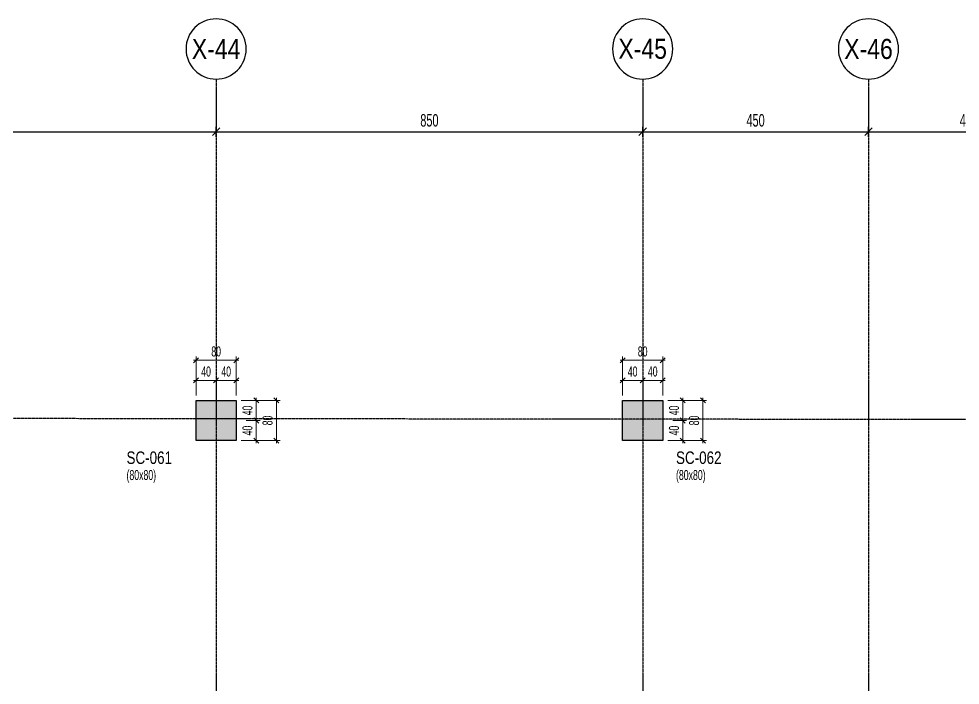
# Model space of a CAD drawing. Header units: millimetres. Extents: x -832 to 6845, y -750 to 4194.
# Drawn here: x 3007 to 4883, y 2866 to 4194 of the extents above; entities that cross this region are included whole.
import ezdxf
from ezdxf.enums import TextEntityAlignment as Align

# ---------------------------------------------------------------- set-up
doc = ezdxf.new("R2010")
doc.units = ezdxf.units.MM
doc.header["$LTSCALE"] = 100
doc.header["$PDSIZE"] = -100
doc.linetypes.add('DASHDOT', pattern=[2.4, 2, -0.2, 0, -0.2])
for name, color, linetype in [('AKS BALON_ULK', 9, 'Continuous'), ('AKS YAZI_ULK', 20, 'Continuous'), ('AKS_ULK', 8, 'DASHDOT'), ('KOLON-PERDE CEKIRDEK_ULK', 4, 'Continuous'), ('OLCU DIS_ULK', 7, 'Continuous'), ('TARAMA SOLID_ULK', 251, 'Continuous')]:
    doc.layers.add(name, color=color, linetype=linetype)
for name, color, linetype, lineweight in [('KOLON BOYUT_ULK', 255, 'Continuous', 13), ('KOLON ISIM_ULK', 91, 'Continuous', 13), ('OLCU IC_ULK', 146, 'Continuous', 18)]:
    doc.layers.add(name, color=color, linetype=linetype, lineweight=lineweight)
doc.styles.add('ULK-SIMPLXTW.shx', font='ARIALN.TTF')
doc.styles.add('ulkr-simplxtw.shx', font='ulkr-simplxtw.shx', dxfattribs={"width": 0.65})
doc.dimstyles.new('1-100-DIS_ULK', dxfattribs={"dimscale": 100, "dimtxt": 0.25, "dimasz": 0.15, "dimexe": 0.1, "dimexo": 0.1, "dimgap": 0.1, "dimtad": 1, "dimdec": 0, "dimzin": 9, "dimdsep": 46, "dimtxsty": 'ulkr-simplxtw.shx', "dimblk": 'OBLIQUE', "dimcen": 0.1, "dimdle": 0.11, "dimclrd": 256, "dimclre": 256, "dimclrt": 3, "dimadec": 0, "dimazin": 0, "dimtfac": 1, "dimtdec": 0, "dimtix": 1, "dimtmove": 1, "dimatfit": 3, "dimldrblk": 'OBLIQUE', "dimfxl": 1, "dimtolj": 1, "dimtzin": 12, "dimarcsym": 0})
doc.dimstyles.new('1-100-IC_ULK', dxfattribs={"dimscale": 10, "dimtxt": 2, "dimasz": 1, "dimexe": 0.75, "dimexo": 1, "dimgap": 0.75, "dimtad": 1, "dimdec": 1, "dimzin": 9, "dimdsep": 46, "dimtxsty": 'ulkr-simplxtw.shx', "dimblk": 'OBLIQUE', "dimcen": 0.1, "dimdle": 0.5, "dimclrd": 146, "dimclre": 146, "dimclrt": 2, "dimadec": 0, "dimazin": 2, "dimtfac": 1, "dimtdec": 1, "dimtix": 1, "dimtmove": 2, "dimatfit": 3, "dimldrblk": 'OBLIQUE', "dimfxl": 1, "dimtolj": 1, "dimtzin": 0, "dimlwd": -1, "dimlwe": -1, "dimarcsym": 0})

# ---------------------------------------------------------------- blocks, each defined once
blk = doc.blocks.new('AKS SEMBOL_ULK')
at = {"layer": 'AKS BALON_ULK', "linetype": 'ByBlock'}
blk.add_circle((0, -41.2), 60, dxfattribs=at)
at = {"layer": 'AKS YAZI_ULK', "style": 'ULK-SIMPLXTW.shx'}
blk.add_attdef('1', text='', height=40, dxfattribs=at).set_placement((0, -41.2), align=Align.MIDDLE)
blk = doc.blocks.new('_Oblique')
at = {"color": 0, "linetype": 'ByBlock', "lineweight": -2}
blk.add_line((-0.5, -0.5), (0.5, 0.5), dxfattribs=at)
blk = doc.blocks.new('*D940')
at = {"layer": 'Defpoints', "color": 0, "transparency": 16777216}
for p in [(3400, 3968.8), (2550, 3948.8), (3400, 3948.8)]:
    blk.add_point(p, dxfattribs=at)
at = {"layer": 'OLCU DIS_ULK', "lineweight": -2, "transparency": 16777216}
for p, q in [((2550, 3958.8), (2550, 3978.8)), ((3400, 3958.8), (3400, 3978.8)), ((2539, 3968.8), (3411, 3968.8))]:
    blk.add_line(p, q, dxfattribs=at)
at = {"layer": 'OLCU DIS_ULK', "lineweight": -2, "transparency": 16777216, "xscale": 15, "yscale": 15, "zscale": 15, "rotation": 180}
blk.add_blockref('_Oblique', (2550, 3968.8), dxfattribs=at)
at = {"layer": 'OLCU DIS_ULK', "lineweight": -2, "transparency": 16777216, "xscale": 15, "yscale": 15, "zscale": 15}
blk.add_blockref('_Oblique', (3400, 3968.8), dxfattribs=at)
at = {"layer": 'OLCU DIS_ULK', "color": 3, "transparency": 16777216, "insert": (2975, 3991.3), "char_height": 25, "attachment_point": 5, "style": 'ulkr-simplxtw.shx'}
blk.add_mtext('\\A1;850', dxfattribs=at)
blk = doc.blocks.new('*D941')
at = {"layer": 'Defpoints', "color": 0, "transparency": 16777216}
for p in [(4250, 3968.8), (3400, 3948.8), (4250, 3948.8)]:
    blk.add_point(p, dxfattribs=at)
at = {"layer": 'OLCU DIS_ULK', "lineweight": -2, "transparency": 16777216}
for p, q in [((3400, 3958.8), (3400, 3978.8)), ((4250, 3958.8), (4250, 3978.8)), ((3389, 3968.8), (4261, 3968.8))]:
    blk.add_line(p, q, dxfattribs=at)
at = {"layer": 'OLCU DIS_ULK', "lineweight": -2, "transparency": 16777216, "xscale": 15, "yscale": 15, "zscale": 15, "rotation": 180}
blk.add_blockref('_Oblique', (3400, 3968.8), dxfattribs=at)
at = {"layer": 'OLCU DIS_ULK', "lineweight": -2, "transparency": 16777216, "xscale": 15, "yscale": 15, "zscale": 15}
blk.add_blockref('_Oblique', (4250, 3968.8), dxfattribs=at)
at = {"layer": 'OLCU DIS_ULK', "color": 3, "transparency": 16777216, "insert": (3825, 3991.3), "char_height": 25, "attachment_point": 5, "style": 'ulkr-simplxtw.shx'}
blk.add_mtext('\\A1;850', dxfattribs=at)
blk = doc.blocks.new('*D942')
at = {"layer": 'Defpoints', "color": 0, "transparency": 16777216}
for p in [(4700, 3968.8), (4250, 3948.8), (4700, 3948.8)]:
    blk.add_point(p, dxfattribs=at)
at = {"layer": 'OLCU DIS_ULK', "lineweight": -2, "transparency": 16777216}
for p, q in [((4250, 3958.8), (4250, 3978.8)), ((4700, 3958.8), (4700, 3978.8)), ((4239, 3968.8), (4711, 3968.8))]:
    blk.add_line(p, q, dxfattribs=at)
at = {"layer": 'OLCU DIS_ULK', "lineweight": -2, "transparency": 16777216, "xscale": 15, "yscale": 15, "zscale": 15, "rotation": 180}
blk.add_blockref('_Oblique', (4250, 3968.8), dxfattribs=at)
at = {"layer": 'OLCU DIS_ULK', "lineweight": -2, "transparency": 16777216, "xscale": 15, "yscale": 15, "zscale": 15}
blk.add_blockref('_Oblique', (4700, 3968.8), dxfattribs=at)
at = {"layer": 'OLCU DIS_ULK', "color": 3, "transparency": 16777216, "insert": (4475, 3991.3), "char_height": 25, "attachment_point": 5, "style": 'ulkr-simplxtw.shx'}
blk.add_mtext('\\A1;450', dxfattribs=at)
blk = doc.blocks.new('*D943')
at = {"layer": 'Defpoints', "color": 0, "transparency": 16777216}
for p in [(5100, 3968.8), (4700, 3948.8), (5100, 3948.8)]:
    blk.add_point(p, dxfattribs=at)
at = {"layer": 'OLCU DIS_ULK', "lineweight": -2, "transparency": 16777216}
for p, q in [((4700, 3958.8), (4700, 3978.8)), ((5100, 3958.8), (5100, 3978.8)), ((4689, 3968.8), (5111, 3968.8))]:
    blk.add_line(p, q, dxfattribs=at)
at = {"layer": 'OLCU DIS_ULK', "lineweight": -2, "transparency": 16777216, "xscale": 15, "yscale": 15, "zscale": 15, "rotation": 180}
blk.add_blockref('_Oblique', (4700, 3968.8), dxfattribs=at)
at = {"layer": 'OLCU DIS_ULK', "lineweight": -2, "transparency": 16777216, "xscale": 15, "yscale": 15, "zscale": 15}
blk.add_blockref('_Oblique', (5100, 3968.8), dxfattribs=at)
at = {"layer": 'OLCU DIS_ULK', "color": 3, "transparency": 16777216, "insert": (4900, 3991.3), "char_height": 25, "attachment_point": 5, "style": 'ulkr-simplxtw.shx'}
blk.add_mtext('\\A1;400', dxfattribs=at)
blk = doc.blocks.new('*U12')
at = {"layer": 'KOLON BOYUT_ULK', "style": 'ulkr-simplxtw.shx', "width": 0.65}
blk.add_attdef('2', text='', height=20, dxfattribs=at).set_placement((0, -37), align=Align.TOP_LEFT)
at = {"layer": 'KOLON ISIM_ULK', "style": 'ulkr-simplxtw.shx', "width": 0.8}
blk.add_attdef('1', text='', height=25, dxfattribs=at).set_placement((0, 0), align=Align.TOP_LEFT)
blk = doc.blocks.new('*D1074')
at = {"layer": 'Defpoints', "color": 0, "transparency": 16777216}
for p in [(4290, 3433.2), (4330, 3433.2), (4300, 3393.2)]:
    blk.add_point(p, dxfattribs=at)
at = {"layer": 'OLCU IC_ULK', "color": 146, "linetype": 'Continuous', "transparency": 16777216}
for p, q in [((4300, 3433.2), (4337.5, 3433.2)), ((4310, 3393.2), (4337.5, 3393.2))]:
    blk.add_line(p, q, dxfattribs=at)
at = {"layer": 'OLCU IC_ULK', "color": 146, "transparency": 16777216}
blk.add_line((4330, 3388.2), (4330, 3438.2), dxfattribs=at)
at = {"layer": 'OLCU IC_ULK', "color": 146, "transparency": 16777216, "xscale": 10, "yscale": 10, "zscale": 10}
for p, rotation in [((4330, 3433.2), 90), ((4330, 3393.2), 270)]:
    blk.add_blockref('_Oblique', p, dxfattribs=dict(at, rotation=rotation))
at = {"layer": 'OLCU IC_ULK', "color": 2, "transparency": 16777216, "insert": (4312.5, 3413.2), "char_height": 20, "attachment_point": 5, "rotation": 90, "style": 'ulkr-simplxtw.shx'}
blk.add_mtext('\\A1;40', dxfattribs=at)
blk = doc.blocks.new('*D1075')
at = {"layer": 'Defpoints', "color": 0, "transparency": 16777216}
for p in [(4300, 3393.2), (4330, 3393.2), (4290, 3353.2)]:
    blk.add_point(p, dxfattribs=at)
at = {"layer": 'OLCU IC_ULK', "color": 146, "transparency": 16777216}
blk.add_line((4330, 3348.2), (4330, 3398.2), dxfattribs=at)
at = {"layer": 'OLCU IC_ULK', "color": 146, "linetype": 'Continuous', "transparency": 16777216}
for p, q in [((4310, 3393.2), (4337.5, 3393.2)), ((4300, 3353.2), (4337.5, 3353.2))]:
    blk.add_line(p, q, dxfattribs=at)
at = {"layer": 'OLCU IC_ULK', "color": 146, "transparency": 16777216, "xscale": 10, "yscale": 10, "zscale": 10}
for p, rotation in [((4330, 3393.2), 90), ((4330, 3353.2), 270)]:
    blk.add_blockref('_Oblique', p, dxfattribs=dict(at, rotation=rotation))
at = {"layer": 'OLCU IC_ULK', "color": 2, "transparency": 16777216, "insert": (4312.5, 3373.2), "char_height": 20, "attachment_point": 5, "rotation": 90, "style": 'ulkr-simplxtw.shx'}
blk.add_mtext('\\A1;40', dxfattribs=at)
blk = doc.blocks.new('*D1076')
at = {"layer": 'Defpoints', "color": 0, "transparency": 16777216}
for p in [(4290, 3433.2), (4370, 3433.2), (4290, 3353.2)]:
    blk.add_point(p, dxfattribs=at)
at = {"layer": 'OLCU IC_ULK', "color": 146, "linetype": 'Continuous', "transparency": 16777216}
for p, q in [((4300, 3433.2), (4377.5, 3433.2)), ((4300, 3353.2), (4377.5, 3353.2))]:
    blk.add_line(p, q, dxfattribs=at)
at = {"layer": 'OLCU IC_ULK', "color": 146, "transparency": 16777216}
blk.add_line((4370, 3348.2), (4370, 3438.2), dxfattribs=at)
at = {"layer": 'OLCU IC_ULK', "color": 146, "transparency": 16777216, "xscale": 10, "yscale": 10, "zscale": 10}
for p, rotation in [((4370, 3433.2), 90), ((4370, 3353.2), 270)]:
    blk.add_blockref('_Oblique', p, dxfattribs=dict(at, rotation=rotation))
at = {"layer": 'OLCU IC_ULK', "color": 2, "transparency": 16777216, "insert": (4352.5, 3393.2), "char_height": 20, "attachment_point": 5, "rotation": 90, "style": 'ulkr-simplxtw.shx'}
blk.add_mtext('\\A1;80', dxfattribs=at)
blk = doc.blocks.new('*D1077')
at = {"layer": 'Defpoints', "color": 0, "transparency": 16777216}
for p in [(4250, 3473.2), (4250, 3473.2), (4290, 3433.2)]:
    blk.add_point(p, dxfattribs=at)
at = {"layer": 'OLCU IC_ULK', "color": 146, "transparency": 16777216}
blk.add_line((4295, 3473.2), (4245, 3473.2), dxfattribs=at)
at = {"layer": 'OLCU IC_ULK', "color": 146, "linetype": 'Continuous', "transparency": 16777216}
for p, q in [((4290, 3443.2), (4290, 3480.7)), ((4250, 3463.2), (4250, 3465.7))]:
    blk.add_line(p, q, dxfattribs=at)
at = {"layer": 'OLCU IC_ULK', "color": 146, "transparency": 16777216, "xscale": 10, "yscale": 10, "zscale": 10, "rotation": 180}
blk.add_blockref('_Oblique', (4250, 3473.2), dxfattribs=at)
at = {"layer": 'OLCU IC_ULK', "color": 146, "transparency": 16777216, "xscale": 10, "yscale": 10, "zscale": 10}
blk.add_blockref('_Oblique', (4290, 3473.2), dxfattribs=at)
at = {"layer": 'OLCU IC_ULK', "color": 2, "transparency": 16777216, "insert": (4270, 3490.7), "char_height": 20, "attachment_point": 5, "style": 'ulkr-simplxtw.shx'}
blk.add_mtext('\\A1;40', dxfattribs=at)
blk = doc.blocks.new('*D1078')
at = {"layer": 'Defpoints', "color": 0, "transparency": 16777216}
for p in [(4210, 3473.2), (4250, 3473.2), (4210, 3433.2)]:
    blk.add_point(p, dxfattribs=at)
at = {"layer": 'OLCU IC_ULK', "color": 146, "transparency": 16777216}
blk.add_line((4255, 3473.2), (4205, 3473.2), dxfattribs=at)
at = {"layer": 'OLCU IC_ULK', "color": 146, "linetype": 'Continuous', "transparency": 16777216}
for p, q in [((4210, 3443.2), (4210, 3480.7)), ((4250, 3463.2), (4250, 3465.7))]:
    blk.add_line(p, q, dxfattribs=at)
at = {"layer": 'OLCU IC_ULK', "color": 146, "transparency": 16777216, "xscale": 10, "yscale": 10, "zscale": 10, "rotation": 180}
blk.add_blockref('_Oblique', (4210, 3473.2), dxfattribs=at)
at = {"layer": 'OLCU IC_ULK', "color": 146, "transparency": 16777216, "xscale": 10, "yscale": 10, "zscale": 10}
blk.add_blockref('_Oblique', (4250, 3473.2), dxfattribs=at)
at = {"layer": 'OLCU IC_ULK', "color": 2, "transparency": 16777216, "insert": (4230, 3490.7), "char_height": 20, "attachment_point": 5, "style": 'ulkr-simplxtw.shx'}
blk.add_mtext('\\A1;40', dxfattribs=at)
blk = doc.blocks.new('*D1079')
at = {"layer": 'Defpoints', "color": 0, "transparency": 16777216}
for p in [(4210, 3513.2), (4210, 3433.2), (4290, 3433.2)]:
    blk.add_point(p, dxfattribs=at)
at = {"layer": 'OLCU IC_ULK', "color": 146, "transparency": 16777216}
blk.add_line((4295, 3513.2), (4205, 3513.2), dxfattribs=at)
at = {"layer": 'OLCU IC_ULK', "color": 146, "linetype": 'Continuous', "transparency": 16777216}
for p, q in [((4210, 3443.2), (4210, 3520.7)), ((4290, 3443.2), (4290, 3520.7))]:
    blk.add_line(p, q, dxfattribs=at)
at = {"layer": 'OLCU IC_ULK', "color": 146, "transparency": 16777216, "xscale": 10, "yscale": 10, "zscale": 10, "rotation": 180}
blk.add_blockref('_Oblique', (4210, 3513.2), dxfattribs=at)
at = {"layer": 'OLCU IC_ULK', "color": 146, "transparency": 16777216, "xscale": 10, "yscale": 10, "zscale": 10}
blk.add_blockref('_Oblique', (4290, 3513.2), dxfattribs=at)
at = {"layer": 'OLCU IC_ULK', "color": 2, "transparency": 16777216, "insert": (4250, 3530.7), "char_height": 20, "attachment_point": 5, "style": 'ulkr-simplxtw.shx'}
blk.add_mtext('\\A1;80', dxfattribs=at)
blk = doc.blocks.new('*D1080')
at = {"layer": 'Defpoints', "color": 0, "transparency": 16777216}
for p in [(3440, 3433.2), (3480, 3433.2), (3450, 3393.2)]:
    blk.add_point(p, dxfattribs=at)
at = {"layer": 'OLCU IC_ULK', "color": 146, "linetype": 'Continuous', "transparency": 16777216}
for p, q in [((3450, 3433.2), (3487.5, 3433.2)), ((3460, 3393.2), (3487.5, 3393.2))]:
    blk.add_line(p, q, dxfattribs=at)
at = {"layer": 'OLCU IC_ULK', "color": 146, "transparency": 16777216}
blk.add_line((3480, 3388.2), (3480, 3438.2), dxfattribs=at)
at = {"layer": 'OLCU IC_ULK', "color": 146, "transparency": 16777216, "xscale": 10, "yscale": 10, "zscale": 10}
for p, rotation in [((3480, 3433.2), 90), ((3480, 3393.2), 270)]:
    blk.add_blockref('_Oblique', p, dxfattribs=dict(at, rotation=rotation))
at = {"layer": 'OLCU IC_ULK', "color": 2, "transparency": 16777216, "insert": (3462.5, 3413.2), "char_height": 20, "attachment_point": 5, "rotation": 90, "style": 'ulkr-simplxtw.shx'}
blk.add_mtext('\\A1;40', dxfattribs=at)
blk = doc.blocks.new('*D1081')
at = {"layer": 'Defpoints', "color": 0, "transparency": 16777216}
for p in [(3450, 3393.2), (3480, 3393.2), (3440, 3353.2)]:
    blk.add_point(p, dxfattribs=at)
at = {"layer": 'OLCU IC_ULK', "color": 146, "transparency": 16777216}
blk.add_line((3480, 3348.2), (3480, 3398.2), dxfattribs=at)
at = {"layer": 'OLCU IC_ULK', "color": 146, "linetype": 'Continuous', "transparency": 16777216}
for p, q in [((3460, 3393.2), (3487.5, 3393.2)), ((3450, 3353.2), (3487.5, 3353.2))]:
    blk.add_line(p, q, dxfattribs=at)
at = {"layer": 'OLCU IC_ULK', "color": 146, "transparency": 16777216, "xscale": 10, "yscale": 10, "zscale": 10}
for p, rotation in [((3480, 3393.2), 90), ((3480, 3353.2), 270)]:
    blk.add_blockref('_Oblique', p, dxfattribs=dict(at, rotation=rotation))
at = {"layer": 'OLCU IC_ULK', "color": 2, "transparency": 16777216, "insert": (3462.5, 3373.2), "char_height": 20, "attachment_point": 5, "rotation": 90, "style": 'ulkr-simplxtw.shx'}
blk.add_mtext('\\A1;40', dxfattribs=at)
blk = doc.blocks.new('*D1082')
at = {"layer": 'Defpoints', "color": 0, "transparency": 16777216}
for p in [(3440, 3433.2), (3520, 3433.2), (3440, 3353.2)]:
    blk.add_point(p, dxfattribs=at)
at = {"layer": 'OLCU IC_ULK', "color": 146, "linetype": 'Continuous', "transparency": 16777216}
for p, q in [((3450, 3433.2), (3527.5, 3433.2)), ((3450, 3353.2), (3527.5, 3353.2))]:
    blk.add_line(p, q, dxfattribs=at)
at = {"layer": 'OLCU IC_ULK', "color": 146, "transparency": 16777216}
blk.add_line((3520, 3348.2), (3520, 3438.2), dxfattribs=at)
at = {"layer": 'OLCU IC_ULK', "color": 146, "transparency": 16777216, "xscale": 10, "yscale": 10, "zscale": 10}
for p, rotation in [((3520, 3433.2), 90), ((3520, 3353.2), 270)]:
    blk.add_blockref('_Oblique', p, dxfattribs=dict(at, rotation=rotation))
at = {"layer": 'OLCU IC_ULK', "color": 2, "transparency": 16777216, "insert": (3502.5, 3393.2), "char_height": 20, "attachment_point": 5, "rotation": 90, "style": 'ulkr-simplxtw.shx'}
blk.add_mtext('\\A1;80', dxfattribs=at)
blk = doc.blocks.new('*D1083')
at = {"layer": 'Defpoints', "color": 0, "transparency": 16777216}
for p in [(3400, 3473.2), (3400, 3473.2), (3440, 3433.2)]:
    blk.add_point(p, dxfattribs=at)
at = {"layer": 'OLCU IC_ULK', "color": 146, "transparency": 16777216}
blk.add_line((3445, 3473.2), (3395, 3473.2), dxfattribs=at)
at = {"layer": 'OLCU IC_ULK', "color": 146, "linetype": 'Continuous', "transparency": 16777216}
for p, q in [((3440, 3443.2), (3440, 3480.7)), ((3400, 3463.2), (3400, 3465.7))]:
    blk.add_line(p, q, dxfattribs=at)
at = {"layer": 'OLCU IC_ULK', "color": 146, "transparency": 16777216, "xscale": 10, "yscale": 10, "zscale": 10, "rotation": 180}
blk.add_blockref('_Oblique', (3400, 3473.2), dxfattribs=at)
at = {"layer": 'OLCU IC_ULK', "color": 146, "transparency": 16777216, "xscale": 10, "yscale": 10, "zscale": 10}
blk.add_blockref('_Oblique', (3440, 3473.2), dxfattribs=at)
at = {"layer": 'OLCU IC_ULK', "color": 2, "transparency": 16777216, "insert": (3420, 3490.7), "char_height": 20, "attachment_point": 5, "style": 'ulkr-simplxtw.shx'}
blk.add_mtext('\\A1;40', dxfattribs=at)
blk = doc.blocks.new('*D853')
at = {"layer": 'Defpoints', "color": 0, "transparency": 16777216}
for p in [(3360, 3473.2), (3400, 3473.2), (3360, 3433.2)]:
    blk.add_point(p, dxfattribs=at)
at = {"layer": 'OLCU IC_ULK', "color": 146, "transparency": 16777216}
blk.add_line((3405, 3473.2), (3355, 3473.2), dxfattribs=at)
at = {"layer": 'OLCU IC_ULK', "color": 146, "linetype": 'Continuous', "transparency": 16777216}
for p, q in [((3360, 3443.2), (3360, 3480.7)), ((3400, 3463.2), (3400, 3465.7))]:
    blk.add_line(p, q, dxfattribs=at)
at = {"layer": 'OLCU IC_ULK', "color": 146, "transparency": 16777216, "xscale": 10, "yscale": 10, "zscale": 10, "rotation": 180}
blk.add_blockref('_Oblique', (3360, 3473.2), dxfattribs=at)
at = {"layer": 'OLCU IC_ULK', "color": 146, "transparency": 16777216, "xscale": 10, "yscale": 10, "zscale": 10}
blk.add_blockref('_Oblique', (3400, 3473.2), dxfattribs=at)
at = {"layer": 'OLCU IC_ULK', "color": 2, "transparency": 16777216, "insert": (3380, 3490.7), "char_height": 20, "attachment_point": 5, "style": 'ulkr-simplxtw.shx'}
blk.add_mtext('\\A1;40', dxfattribs=at)
blk = doc.blocks.new('*D854')
at = {"layer": 'Defpoints', "color": 0, "transparency": 16777216}
for p in [(3360, 3513.2), (3360, 3433.2), (3440, 3433.2)]:
    blk.add_point(p, dxfattribs=at)
at = {"layer": 'OLCU IC_ULK', "color": 146, "transparency": 16777216}
blk.add_line((3445, 3513.2), (3355, 3513.2), dxfattribs=at)
at = {"layer": 'OLCU IC_ULK', "color": 146, "linetype": 'Continuous', "transparency": 16777216}
for p, q in [((3360, 3443.2), (3360, 3520.7)), ((3440, 3443.2), (3440, 3520.7))]:
    blk.add_line(p, q, dxfattribs=at)
at = {"layer": 'OLCU IC_ULK', "color": 146, "transparency": 16777216, "xscale": 10, "yscale": 10, "zscale": 10, "rotation": 180}
blk.add_blockref('_Oblique', (3360, 3513.2), dxfattribs=at)
at = {"layer": 'OLCU IC_ULK', "color": 146, "transparency": 16777216, "xscale": 10, "yscale": 10, "zscale": 10}
blk.add_blockref('_Oblique', (3440, 3513.2), dxfattribs=at)
at = {"layer": 'OLCU IC_ULK', "color": 2, "transparency": 16777216, "insert": (3400, 3530.7), "char_height": 20, "attachment_point": 5, "style": 'ulkr-simplxtw.shx'}
blk.add_mtext('\\A1;80', dxfattribs=at)

msp = doc.modelspace()

# ---------------------------------------------------------------- hatches: boundary and pattern name
at = {"layer": 'TARAMA SOLID_ULK'}
h = msp.add_hatch(color=256, dxfattribs=at)
h.dxf.hatch_style = 1
h.paths.add_polyline_path([(3360, 3353.22), (3440, 3353.22), (3440, 3433.22), (3360, 3433.22)])
h = msp.add_hatch(color=256, dxfattribs=at)
h.dxf.hatch_style = 1
h.paths.add_polyline_path([(4210, 3353.22), (4290, 3353.22), (4290, 3433.22), (4210, 3433.22)])

# ---------------------------------------------------------------- linework, layer by layer
at = {"layer": 'AKS_ULK', "ltscale": 0.03}
for points in [[(3400, 4073.81), (3400, -630.29)], [(4250, 4073.81), (4250, -630.29)], [(4700, 4073.81), (4700, -630.29)], [(6725.24, 3393.22), (-711.61, 3400.72)]]:
    msp.add_lwpolyline(points, dxfattribs=at)
at = {"layer": 'KOLON-PERDE CEKIRDEK_ULK'}
for points in [[(3440, 3353.22), (3360, 3353.22), (3360, 3433.22), (3440, 3433.22)], [(4290, 3353.22), (4210, 3353.22), (4210, 3433.22), (4290, 3433.22)]]:
    msp.add_lwpolyline(points, close=True, dxfattribs=at)

# ---------------------------------------------------------------- block references
at = {"layer": 'AKS_ULK', "linetype": 'ByBlock'}
ref = msp.add_blockref('AKS SEMBOL_ULK', (3400, 4092.56), dxfattribs=dict(at, xscale=-1, rotation=180))
ref.add_attrib('1', 'X-44', dxfattribs={"layer": 'AKS YAZI_ULK', "height": 40, "style": 'ULK-SIMPLXTW.shx'}).set_placement((3400, 4133.81), align=Align.MIDDLE)
ref = msp.add_blockref('AKS SEMBOL_ULK', (4250, 4092.56), dxfattribs=dict(at, xscale=-1, rotation=180))
ref.add_attrib('1', 'X-45', dxfattribs={"layer": 'AKS YAZI_ULK', "height": 40, "style": 'ULK-SIMPLXTW.shx'}).set_placement((4250, 4133.81), align=Align.MIDDLE)
ref = msp.add_blockref('AKS SEMBOL_ULK', (4700, 4092.56), dxfattribs=dict(at, xscale=-1, rotation=180))
ref.add_attrib('1', 'X-46', dxfattribs={"layer": 'AKS YAZI_ULK', "height": 40, "style": 'ULK-SIMPLXTW.shx'}).set_placement((4700, 4133.81), align=Align.MIDDLE)
at = {"layer": 'KOLON ISIM_ULK'}
for p, values in [((3221.4, 3331.55), {'1': 'SC-061', '2': '(80x80)'}), ((4316.42, 3331.55), {'1': 'SC-062', '2': '(80x80)'})]:
    msp.add_blockref('*U12', p, dxfattribs=at).add_auto_attribs(values)

# ---------------------------------------------------------------- dimensions: what is measured, and where the dimension line sits
at = {"layer": 'OLCU DIS_ULK'}
for base, p1, p2, picture, middle in [((3400, 3968.81), (2550, 3948.81), (3400, 3948.81), '*D940', (2975, 3991.31)), ((4250, 3968.81), (3400, 3948.81), (4250, 3948.81), '*D941', (3825, 3991.31)), ((4700, 3968.81), (4250, 3948.81), (4700, 3948.81), '*D942', (4475, 3991.31)), ((5100, 3968.81), (4700, 3948.81), (5100, 3948.81), '*D943', (4900, 3991.31))]:
    dim = msp.add_linear_dim(base=base, p1=p1, p2=p2, dimstyle='1-100-DIS_ULK', dxfattribs=at)
    dim.commit()
    dim.dimension.update_dxf_attribs({"geometry": picture, "text_midpoint": middle})
at = {"layer": 'OLCU IC_ULK'}
for base, p1, p2, angle, picture, middle in [((3360, 3513.22), (3440, 3433.22), (3360, 3433.22), 180, '*D854', (3400, 3530.72)), ((4210, 3513.22), (4290, 3433.22), (4210, 3433.22), 180, '*D1079', (4250, 3530.72)), ((3360, 3473.22), (3400, 3473.22), (3360, 3433.22), 180, '*D853', (3380, 3490.72)), ((3400, 3473.22), (3440, 3433.22), (3400, 3473.22), 180, '*D1083', (3420, 3490.72)), ((4210, 3473.22), (4250, 3473.22), (4210, 3433.22), 180, '*D1078', (4230, 3490.72)), ((4250, 3473.22), (4290, 3433.22), (4250, 3473.22), 180, '*D1077', (4270, 3490.72)), ((3480, 3433.22), (3450, 3393.22), (3440, 3433.22), 90, '*D1080', (3462.5, 3413.22)), ((3520, 3433.22), (3440, 3353.22), (3440, 3433.22), 90, '*D1082', (3502.5, 3393.22)), ((4330, 3433.22), (4300, 3393.22), (4290, 3433.22), 90, '*D1074', (4312.5, 3413.22)), ((4370, 3433.22), (4290, 3353.22), (4290, 3433.22), 90, '*D1076', (4352.5, 3393.22)), ((3480, 3393.22), (3440, 3353.22), (3450, 3393.22), 90, '*D1081', (3462.5, 3373.22)), ((4330, 3393.22), (4290, 3353.22), (4300, 3393.22), 90, '*D1075', (4312.5, 3373.22))]:
    dim = msp.add_linear_dim(base=base, p1=p1, p2=p2, angle=angle, dimstyle='1-100-IC_ULK', dxfattribs=at)
    dim.commit()
    dim.dimension.update_dxf_attribs({"geometry": picture, "text_midpoint": middle})

doc.saveas('drawing.dxf')
